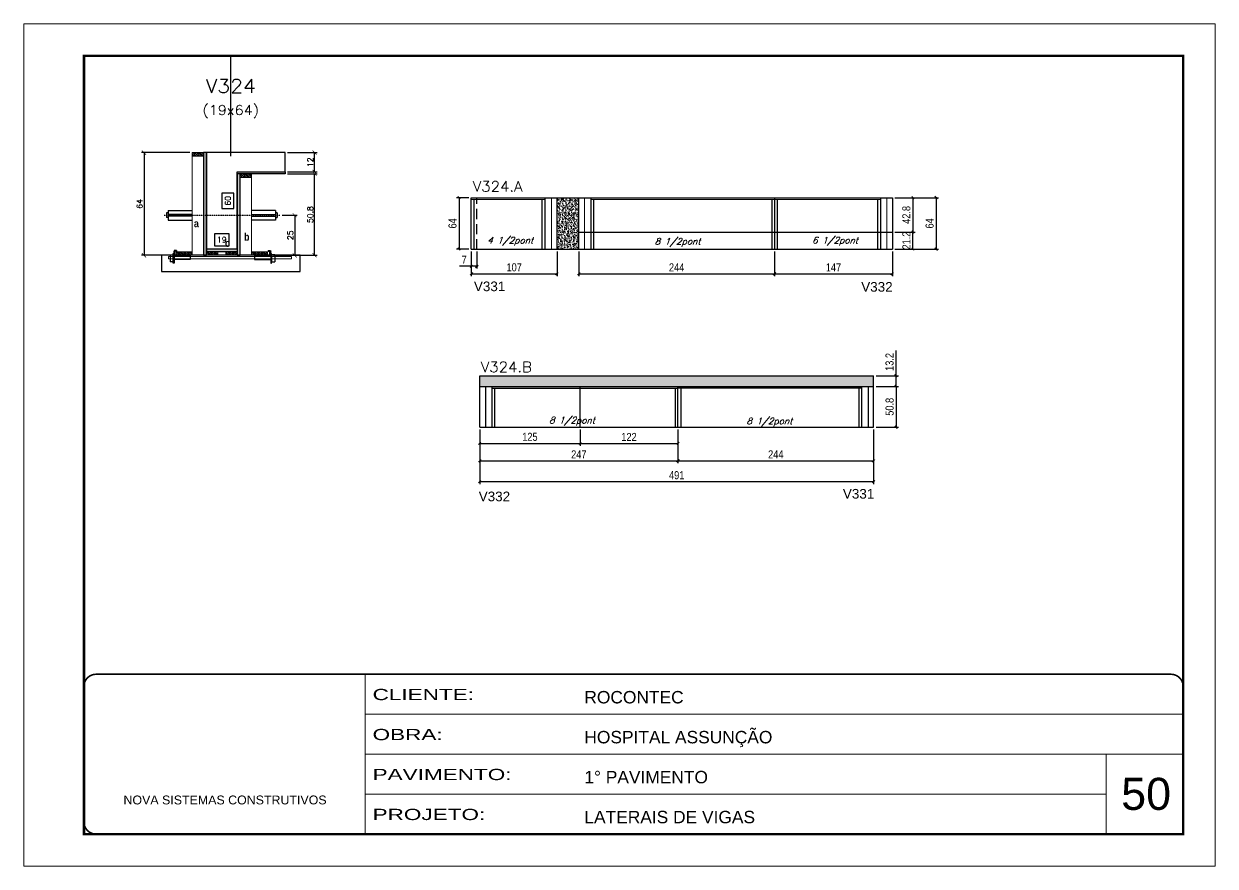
# Model space of a CAD drawing. Extents: x 137137 to 143418, y 10464 to 34486.
# Drawn here: x 138722 to 140207, y 19653 to 20703 of the extents above; entities that cross this region are included whole.
import ezdxf
from ezdxf.enums import TextEntityAlignment as Align

# ---------------------------------------------------------------- set-up
doc = ezdxf.new("R2010")
doc.units = 0
for name, pattern in [('CONTINUO', [0]), ('DASHED', [0.75, 0.5, -0.25]), ('HIDDEN', [0.375, 0.25, -0.125])]:
    doc.linetypes.add(name, pattern=pattern)
for name, color, linetype in [('5', 5, 'Continuous'), ('barrote', 251, 'Continuous'), ('COTA', 241, 'Continuous'), ('Cota Seção (2x)', 4, 'Continuous'), ('detalhes', 4, 'Continuous'), ('Painéis', 200, 'Continuous'), ('presilha', 1, 'Continuous'), ('SARR_2.2x7', 40, 'Continuous'), ('SARR_3.5x7', 81, 'Continuous'), ('TENSOR', 3, 'Continuous'), ('texto', 7, 'Continuous'), ('Texto de Titulo', 7, 'Continuous'), ('Texto Qtd Sarr', 242, 'Continuous')]:
    doc.layers.add(name, color=color, linetype=linetype)
for name, color, linetype, lineweight in [('CARIMBO', 255, 'Continuous', 9), ('CONCRETO', 251, 'Continuous', 25), ('Folhas', 255, 'Continuous', 9), ('Hachura', 251, 'Continuous', 9), ('Madeira', 126, 'Continuous', 18), ('Sarr 2.2x7', 40, 'Continuous', 9), ('SARRAFO DE PRESSAO', 251, 'DASHED', 9), ('SCO-___-LAJ', 2, 'Continuous', 0), ('Texto Seção', 7, 'Continuous', 15)]:
    doc.layers.add(name, color=color, linetype=linetype, lineweight=lineweight)
doc.styles.add('ARIAL', font='arial.ttf')
doc.styles.add('COTA TECNICA', font='techl___.ttf', dxfattribs={"height": 10})
doc.styles.add('REGUA-120', font='ROMANS.shx', dxfattribs={"height": 15})
doc.styles.add('Romans', font='romans.shx')
doc.styles.get("Standard").update_dxf_attribs({"font": 'arial.ttf'})
doc.styles.add('TECNICA', font='techb___.ttf', dxfattribs={"height": 10})
doc.styles.add('Tecnologia', font='')
doc.styles.get('Tecnologia').set_extended_font_data('Forgotten Futurist')
doc.dimstyles.new('Cota Seção (2x)', dxfattribs={"dimtxt": 7, "dimasz": 5, "dimexe": 3, "dimexo": 3, "dimgap": 2, "dimtad": 3, "dimdec": 1, "dimlfac": 0.5, "dimzin": 12, "dimdsep": 46, "dimtxsty": 'Romans', "dimblk": 'ARCHTICK', "dimcen": 0, "dimclrd": 4, "dimclre": 4, "dimclrt": 1, "dimadec": 1, "dimazin": 3, "dimtfac": 1, "dimtdec": 1, "dimtmove": 0, "dimatfit": 3, "dimldrblk": 'OBLIQUE', "dimfxl": 1, "dimtolj": 1, "dimtzin": 12, "dimarcsym": 0})
doc.dimstyles.new('Cota Seção interna', dxfattribs={"dimtxt": 7, "dimasz": 6, "dimexe": 0.18, "dimexo": 2, "dimgap": -4, "dimtad": 3, "dimdec": 1, "dimlfac": 0.5, "dimzin": 12, "dimdsep": 46, "dimtxsty": 'Romans', "dimblk": 'ARCHTICK', "dimcen": 0.09, "dimse1": 1, "dimse2": 1, "dimsd1": 1, "dimsd2": 1, "dimclrd": 180, "dimclre": 5, "dimclrt": 1, "dimadec": 0, "dimazin": 3, "dimtfac": 1, "dimtdec": 1, "dimtofl": 0, "dimtmove": 0, "dimatfit": 3, "dimldrblk": 'ARCHTICK', "dimfxl": 1, "dimtolj": 1, "dimtzin": 0, "dimarcsym": 0})
doc.dimstyles.new('PAINEL', dxfattribs={"dimtxt": 10, "dimasz": 3, "dimexe": 3, "dimexo": 3, "dimgap": 3, "dimtad": 1, "dimdec": 1, "dimzin": 12, "dimdsep": 46, "dimtxsty": 'COTA TECNICA', "dimblk1": 'OBLIQUE', "dimblk2": 'OBLIQUE', "dimsah": 1, "dimcen": 0.9, "dimclrd": 4, "dimclre": 4, "dimclrt": 240, "dimadec": 1, "dimazin": 3, "dimtfac": 1, "dimtdec": 1, "dimtmove": 0, "dimatfit": 3, "dimfxl": 1, "dimtolj": 1, "dimtzin": 12, "dimarcsym": 0})

# ---------------------------------------------------------------- blocks, each defined once
blk = doc.blocks.new('9999999999')
at = {"color": 30, "linetype": 'CONTINUO'}
for p, q in [((98564.6, 34230.2), (98564.6, 34429.4)), ((98564.6, 34379.6), (99584, 34379.6)), ((98564.6, 34329.8), (99488, 34329.8)), ((99584, 34329.8), (99488, 34329.8)), ((99488, 34329.8), (99488, 34230.2)), ((98564.6, 34280), (99488, 34280))]:
    blk.add_line(p, q, dxfattribs=at)
at = {"color": 30, "linetype": 'CONTINUO', "const_width": 2}
blk.add_lwpolyline([(99584, 34230.2), (99584, 34414.4, 0.414214), (99569, 34429.4), (98229, 34429.4, 0.414214), (98214, 34414.4), (98214, 34245.2, 0.414214), (98229, 34230.2), (99584, 34230.2)], format="xyb", dxfattribs=at)
at = {"layer": 'Folhas'}
blk.add_lwpolyline([(98139, 34190.2), (99624, 34190.2), (99624, 35240.2), (98139, 35240.2)], close=True, dxfattribs=at)
at = {"layer": 'Folhas', "color": 30, "const_width": 3}
blk.add_lwpolyline([(98214, 34230.2), (99584, 34230.2), (99584, 35200.2), (98214, 35200.2)], close=True, dxfattribs=at)
at = {"color": 7, "linetype": 'Continuous', "ltscale": 5, "style": 'ARIAL'}
for s, height, p in [('ROCONTEC', 15.48, (98837.7, 34393.1)), ('HOSPITAL ASSUNÇÃO', 15.483, (98837.7, 34343.3)), ('1° PAVIMENTO', 15.483, (98837.7, 34293.5)), ('NOVA SISTEMAS CONSTRUTIVOS', 11.059, (98263.2, 34267.2)), ('LATERAIS DE VIGAS', 15.483, (98837.7, 34243.7))]:
    blk.add_text(s, height=height, dxfattribs=at).set_placement(p)
at = {"layer": 'Folhas', "color": 7, "style": 'Tecnologia', "width": 1.5}
for s, p in [('CLIENTE:', (98573.7, 34397.2)), ('OBRA:', (98573.7, 34347.3)), ('PAVIMENTO:', (98573.7, 34297.5)), ('PROJETO:', (98573.7, 34247.7))]:
    blk.add_text(s, height=14, dxfattribs=at).set_placement(p)
blk = doc.blocks.new('_ArchTick')
at = {"color": 0, "linetype": 'ByBlock', "const_width": 0.15}
blk.add_lwpolyline([(-0.5, -0.5), (0.5, 0.5)], dxfattribs=at)
blk = doc.blocks.new('*D1412')
at = {"layer": 'COTA', "color": 4, "lineweight": -2, "transparency": 16777216}
for p, q in [((139051.1, 20515.9), (139087.8, 20515.9)), ((139084.8, 20414.3), (139084.8, 20515.9)), ((139033.5, 20414.3), (139087.8, 20414.3))]:
    blk.add_line(p, q, dxfattribs=at)
at = {"layer": 'Defpoints', "color": 0, "transparency": 16777216}
for p in [(139048.1, 20515.9), (139084.8, 20515.9), (139030.5, 20414.3)]:
    blk.add_point(p, dxfattribs=at)
at = {"layer": 'COTA', "color": 4, "lineweight": -2, "transparency": 16777216, "xscale": 5, "yscale": 5, "zscale": 5}
for p, rotation in [((139084.8, 20515.9), 90), ((139084.8, 20414.3), 270)]:
    blk.add_blockref('_ArchTick', p, dxfattribs=dict(at, rotation=rotation))
at = {"layer": 'COTA', "color": 1, "transparency": 16777216, "insert": (139079.3, 20465.1), "char_height": 7, "attachment_point": 5, "rotation": 90, "style": 'Romans'}
blk.add_mtext('\\A1;50.8', dxfattribs=at)
blk = doc.blocks.new('_Oblique')
at = {"color": 0, "linetype": 'ByBlock', "lineweight": -2}
blk.add_line((-0.5, -0.5), (0.5, 0.5), dxfattribs=at)
blk = doc.blocks.new('*D1413')
at = {"layer": 'COTA', "color": 4, "lineweight": -2, "transparency": 16777216}
for p, q in [((139051.1, 20542.3), (139087.8, 20542.3)), ((139084.8, 20518.3), (139084.8, 20542.3)), ((139051.1, 20518.3), (139087.8, 20518.3))]:
    blk.add_line(p, q, dxfattribs=at)
at = {"layer": 'Defpoints', "color": 0, "transparency": 16777216}
for p in [(139048.1, 20542.3), (139084.8, 20542.3), (139048.1, 20518.3)]:
    blk.add_point(p, dxfattribs=at)
at = {"layer": 'COTA', "color": 4, "lineweight": -2, "transparency": 16777216, "xscale": 5, "yscale": 5, "zscale": 5}
for p, rotation in [((139084.8, 20542.3), 90), ((139084.8, 20518.3), 270)]:
    blk.add_blockref('_ArchTick', p, dxfattribs=dict(at, rotation=rotation))
at = {"layer": 'COTA', "color": 1, "transparency": 16777216, "insert": (139079.3, 20530.3), "char_height": 7, "attachment_point": 5, "rotation": 90, "style": 'Romans'}
blk.add_mtext('\\A1;12', dxfattribs=at)
blk = doc.blocks.new('*D1414')
at = {"layer": 'Cota Seção (2x)', "color": 180, "lineweight": -2, "transparency": 16777216}
for p, q in [((138984.1, 20491.8), (138969.1, 20491.8)), ((138969.1, 20491.8), (138969.1, 20472.8)), ((138984.1, 20472.8), (138984.1, 20491.8)), ((138969.1, 20472.8), (138984.1, 20472.8))]:
    blk.add_line(p, q, dxfattribs=at)
at = {"layer": 'Defpoints', "color": 0, "transparency": 16777216}
for p in [(138988.1, 20542.3), (138988.1, 20542.3), (138988.1, 20422.3)]:
    blk.add_point(p, dxfattribs=at)
at = {"layer": 'Cota Seção (2x)', "color": 1, "transparency": 16777216, "insert": (138976.6, 20482.3), "char_height": 7, "attachment_point": 5, "rotation": 90, "style": 'Romans'}
blk.add_mtext('\\A1;60', dxfattribs=at)
blk = doc.blocks.new('PRESILHA METÁLICA 1')
at = {"layer": 'presilha'}
for p, q in [((0, 13), (6, 13)), ((0, 13), (0, 0)), ((6, 0), (0, 0)), ((6, 15.5), (7.5, 15.5)), ((6, -2.5), (6, 15.5)), ((6, 13), (6, 0)), ((7.5, 10.6), (7.5, 19.9)), ((7.5, 15.5), (7.5, -2.5)), ((37.5, 4.1), (7.5, 4.1)), ((12, 21), (8.6, 21)), ((9, 11.6), (9, 18.9)), ((12, 19.5), (9.6, 19.5)), ((37.5, 11), (9.6, 11)), ((12, 21), (12, 19.5)), ((37.5, 11), (37.5, 4.1)), ((7.5, -2.5), (6, -2.5))]:
    blk.add_line(p, q, dxfattribs=at)
for centre, radius, start, end in [((8.6, 19.9), 1.14, 90, 180), ((9.6, 18.9), 0.57, 90, 180), ((9.6, 11.6), 0.57, 180, 270)]:
    blk.add_arc(centre, radius, start, end, dxfattribs=at)
blk = doc.blocks.new('*D1415')
at = {"layer": 'Cota Seção (2x)', "color": 180, "lineweight": -2, "transparency": 16777216}
for p, q in [((138978.1, 20441.3), (138960.1, 20441.3)), ((138960.1, 20441.3), (138960.1, 20426.3)), ((138978.1, 20426.3), (138978.1, 20441.3)), ((138960.1, 20426.3), (138978.1, 20426.3))]:
    blk.add_line(p, q, dxfattribs=at)
at = {"layer": 'Defpoints', "color": 0, "transparency": 16777216}
for p in [(138988.1, 20422.3), (138950.1, 20414.3), (138988.1, 20414.3)]:
    blk.add_point(p, dxfattribs=at)
at = {"layer": 'Cota Seção (2x)', "color": 1, "transparency": 16777216, "insert": (138969.1, 20433.8), "char_height": 7, "attachment_point": 5, "style": 'Romans'}
blk.add_mtext('\\A1;19', dxfattribs=at)
blk = doc.blocks.new('*D1416')
at = {"layer": 'COTA', "color": 4, "lineweight": -2, "transparency": 16777216}
for p, q in [((138929.1, 20542.3), (138869.1, 20542.3)), ((138872.1, 20542.3), (138872.1, 20414.3)), ((138929.1, 20414.3), (138869.1, 20414.3))]:
    blk.add_line(p, q, dxfattribs=at)
at = {"layer": 'Defpoints', "color": 0, "transparency": 16777216}
for p in [(138932.1, 20542.3), (138872.1, 20414.3), (138932.1, 20414.3)]:
    blk.add_point(p, dxfattribs=at)
at = {"layer": 'COTA', "color": 4, "lineweight": -2, "transparency": 16777216, "xscale": 5, "yscale": 5, "zscale": 5}
for p, rotation in [((138872.1, 20542.3), 90), ((138872.1, 20414.3), 270)]:
    blk.add_blockref('_ArchTick', p, dxfattribs=dict(at, rotation=rotation))
at = {"layer": 'COTA', "color": 1, "transparency": 16777216, "insert": (138866.6, 20478.3), "char_height": 7, "attachment_point": 5, "rotation": 90, "style": 'Romans'}
blk.add_mtext('\\A1;64', dxfattribs=at)
blk = doc.blocks.new('*D1417')
at = {"layer": 'COTA', "color": 4, "lineweight": -2, "transparency": 16777216}
for p, q in [((139044.4, 20464.3), (139063, 20464.3)), ((139060, 20464.3), (139060, 20414.3)), ((139044.4, 20414.3), (139063, 20414.3))]:
    blk.add_line(p, q, dxfattribs=at)
at = {"layer": 'Defpoints', "color": 0, "transparency": 16777216}
for p in [(139041.4, 20464.3), (139041.4, 20414.3), (139060, 20414.3)]:
    blk.add_point(p, dxfattribs=at)
at = {"layer": 'COTA', "color": 4, "lineweight": -2, "transparency": 16777216, "xscale": 5, "yscale": 5, "zscale": 5}
for p, rotation in [((139060, 20464.3), 90), ((139060, 20414.3), 270)]:
    blk.add_blockref('_ArchTick', p, dxfattribs=dict(at, rotation=rotation))
at = {"layer": 'COTA', "color": 1, "transparency": 16777216, "insert": (139054.5, 20439.3), "char_height": 7, "attachment_point": 5, "rotation": 90, "style": 'Romans'}
blk.add_mtext('\\A1;25', dxfattribs=at)
blk = doc.blocks.new('titulo1')
at = {"layer": 'Defpoints', "color": 252, "linetype": 'HIDDEN', "ltscale": 2}
blk.add_line((0, 0), (0, 125), dxfattribs=at)
at = {"layer": 'Defpoints', "style": 'Romans', "oblique": 15}
blk.add_attdef('FOLHA', text='', height=10, dxfattribs=at).set_placement((0, 15.6), align=Align.MIDDLE_CENTER)
at = {"layer": 'Texto Qtd Sarr', "color": 3, "style": 'Romans', "oblique": 15}
for tag, height, p in [('TITULO', 17, (0, 71.4)), ('SEÇÃO', 12, (0, 41.5))]:
    blk.add_attdef(tag, text='', height=height, dxfattribs=at).set_placement(p, align=Align.MIDDLE_CENTER)
blk = doc.blocks.new('*D1420')
at = {"layer": 'COTA', "color": 4, "lineweight": -2, "ltscale": 25, "transparency": 16777216}
for p, q in [((139280, 20419.1), (139280, 20388.2)), ((139387, 20419.1), (139387, 20388.2)), ((139280, 20391.2), (139387, 20391.2))]:
    blk.add_line(p, q, dxfattribs=at)
at = {"layer": 'Defpoints', "color": 0, "ltscale": 25, "transparency": 16777216}
for p in [(139280, 20422.1), (139387, 20422.1), (139387, 20391.2)]:
    blk.add_point(p, dxfattribs=at)
at = {"layer": 'COTA', "color": 4, "lineweight": -2, "ltscale": 25, "transparency": 16777216, "xscale": 3, "yscale": 3, "zscale": 3, "rotation": 180}
blk.add_blockref('_Oblique', (139280, 20391.2), dxfattribs=at)
at = {"layer": 'COTA', "color": 4, "lineweight": -2, "ltscale": 25, "transparency": 16777216, "xscale": 3, "yscale": 3, "zscale": 3}
blk.add_blockref('_Oblique', (139387, 20391.2), dxfattribs=at)
at = {"layer": 'COTA', "color": 240, "ltscale": 25, "transparency": 16777216, "insert": (139333.5, 20399.3), "char_height": 10, "attachment_point": 5, "style": 'COTA TECNICA'}
blk.add_mtext('\\A1;107', dxfattribs=at)
blk = doc.blocks.new('*D1421')
at = {"layer": 'COTA', "color": 4, "lineweight": -2, "ltscale": 25, "transparency": 16777216}
for p, q in [((139414, 20419.1), (139414, 20388.2)), ((139658, 20419.1), (139658, 20388.2)), ((139414, 20391.2), (139658, 20391.2))]:
    blk.add_line(p, q, dxfattribs=at)
at = {"layer": 'Defpoints', "color": 0, "ltscale": 25, "transparency": 16777216}
for p in [(139414, 20422.1), (139658, 20422.1), (139658, 20391.2)]:
    blk.add_point(p, dxfattribs=at)
at = {"layer": 'COTA', "color": 4, "lineweight": -2, "ltscale": 25, "transparency": 16777216, "xscale": 3, "yscale": 3, "zscale": 3, "rotation": 180}
blk.add_blockref('_Oblique', (139414, 20391.2), dxfattribs=at)
at = {"layer": 'COTA', "color": 4, "lineweight": -2, "ltscale": 25, "transparency": 16777216, "xscale": 3, "yscale": 3, "zscale": 3}
blk.add_blockref('_Oblique', (139658, 20391.2), dxfattribs=at)
at = {"layer": 'COTA', "color": 240, "ltscale": 25, "transparency": 16777216, "insert": (139536, 20399.3), "char_height": 10, "attachment_point": 5, "style": 'COTA TECNICA'}
blk.add_mtext('\\A1;244', dxfattribs=at)
blk = doc.blocks.new('*D1422')
at = {"layer": 'COTA', "color": 4, "lineweight": -2, "ltscale": 25, "transparency": 16777216}
for p, q in [((139658, 20419.1), (139658, 20388.2)), ((139805, 20419.1), (139805, 20388.2)), ((139658, 20391.2), (139805, 20391.2))]:
    blk.add_line(p, q, dxfattribs=at)
at = {"layer": 'Defpoints', "color": 0, "ltscale": 25, "transparency": 16777216}
for p in [(139658, 20422.1), (139805, 20422.1), (139805, 20391.2)]:
    blk.add_point(p, dxfattribs=at)
at = {"layer": 'COTA', "color": 4, "lineweight": -2, "ltscale": 25, "transparency": 16777216, "xscale": 3, "yscale": 3, "zscale": 3, "rotation": 180}
blk.add_blockref('_Oblique', (139658, 20391.2), dxfattribs=at)
at = {"layer": 'COTA', "color": 4, "lineweight": -2, "ltscale": 25, "transparency": 16777216, "xscale": 3, "yscale": 3, "zscale": 3}
blk.add_blockref('_Oblique', (139805, 20391.2), dxfattribs=at)
at = {"layer": 'COTA', "color": 240, "ltscale": 25, "transparency": 16777216, "insert": (139731.5, 20399.3), "char_height": 10, "attachment_point": 5, "style": 'COTA TECNICA'}
blk.add_mtext('\\A1;147', dxfattribs=at)
blk = doc.blocks.new('*D1423')
at = {"layer": 'COTA', "color": 4, "lineweight": -2, "ltscale": 25, "transparency": 16777216}
for p, q in [((139808, 20486.1), (139862.5, 20486.1)), ((139859.5, 20486.1), (139859.5, 20422.1)), ((139808, 20422.1), (139862.5, 20422.1))]:
    blk.add_line(p, q, dxfattribs=at)
at = {"layer": 'Defpoints', "color": 0, "ltscale": 25, "transparency": 16777216}
for p in [(139805, 20486.1), (139805, 20422.1), (139859.5, 20422.1)]:
    blk.add_point(p, dxfattribs=at)
at = {"layer": 'COTA', "color": 4, "lineweight": -2, "ltscale": 25, "transparency": 16777216, "xscale": 3, "yscale": 3, "zscale": 3}
for p, rotation in [((139859.5, 20486.1), 90), ((139859.5, 20422.1), 270)]:
    blk.add_blockref('_Oblique', p, dxfattribs=dict(at, rotation=rotation))
at = {"layer": 'COTA', "color": 240, "ltscale": 25, "transparency": 16777216, "insert": (139851.4, 20454.1), "char_height": 10, "attachment_point": 5, "rotation": 90, "style": 'COTA TECNICA'}
blk.add_mtext('\\A1;64', dxfattribs=at)
blk = doc.blocks.new('*D1424')
at = {"layer": 'COTA', "color": 4, "lineweight": -2, "ltscale": 25, "transparency": 16777216}
for p, q in [((139290.6, 20197.1), (139290.6, 20129.1)), ((139781.6, 20197.1), (139781.6, 20129.1)), ((139781.6, 20132.1), (139290.6, 20132.1))]:
    blk.add_line(p, q, dxfattribs=at)
at = {"layer": 'Defpoints', "color": 0, "ltscale": 25, "transparency": 16777216}
for p in [(139290.6, 20200.1), (139781.6, 20200.1), (139290.6, 20132.1)]:
    blk.add_point(p, dxfattribs=at)
at = {"layer": 'COTA', "color": 4, "lineweight": -2, "ltscale": 25, "transparency": 16777216, "xscale": 3, "yscale": 3, "zscale": 3, "rotation": 180}
blk.add_blockref('_Oblique', (139290.6, 20132.1), dxfattribs=at)
at = {"layer": 'COTA', "color": 4, "lineweight": -2, "ltscale": 25, "transparency": 16777216, "xscale": 3, "yscale": 3, "zscale": 3}
blk.add_blockref('_Oblique', (139781.6, 20132.1), dxfattribs=at)
at = {"layer": 'COTA', "color": 240, "ltscale": 25, "transparency": 16777216, "insert": (139536.1, 20140.2), "char_height": 10, "attachment_point": 5, "style": 'COTA TECNICA'}
blk.add_mtext('\\A1;491', dxfattribs=at)
blk = doc.blocks.new('*D1425')
at = {"layer": 'COTA', "color": 4, "lineweight": -2, "ltscale": 25, "transparency": 16777216}
for p, q in [((139290.6, 20197.1), (139290.6, 20155.1)), ((139537.6, 20197.1), (139537.6, 20155.1)), ((139290.6, 20158.1), (139537.6, 20158.1))]:
    blk.add_line(p, q, dxfattribs=at)
at = {"layer": 'Defpoints', "color": 0, "ltscale": 25, "transparency": 16777216}
for p in [(139290.6, 20200.1), (139537.6, 20200.1), (139537.6, 20158.1)]:
    blk.add_point(p, dxfattribs=at)
at = {"layer": 'COTA', "color": 4, "lineweight": -2, "ltscale": 25, "transparency": 16777216, "xscale": 3, "yscale": 3, "zscale": 3, "rotation": 180}
blk.add_blockref('_Oblique', (139290.6, 20158.1), dxfattribs=at)
at = {"layer": 'COTA', "color": 4, "lineweight": -2, "ltscale": 25, "transparency": 16777216, "xscale": 3, "yscale": 3, "zscale": 3}
blk.add_blockref('_Oblique', (139537.6, 20158.1), dxfattribs=at)
at = {"layer": 'COTA', "color": 240, "ltscale": 25, "transparency": 16777216, "insert": (139414.1, 20166.2), "char_height": 10, "attachment_point": 5, "style": 'COTA TECNICA'}
blk.add_mtext('\\A1;247', dxfattribs=at)
blk = doc.blocks.new('*D1418')
at = {"layer": 'COTA', "color": 4, "lineweight": -2, "ltscale": 25, "transparency": 16777216}
for p, q in [((139537.6, 20197.1), (139537.6, 20155.1)), ((139781.6, 20197.1), (139781.6, 20155.1)), ((139537.6, 20158.1), (139781.6, 20158.1))]:
    blk.add_line(p, q, dxfattribs=at)
at = {"layer": 'Defpoints', "color": 0, "ltscale": 25, "transparency": 16777216}
for p in [(139537.6, 20200.1), (139781.6, 20200.1), (139781.6, 20158.1)]:
    blk.add_point(p, dxfattribs=at)
at = {"layer": 'COTA', "color": 4, "lineweight": -2, "ltscale": 25, "transparency": 16777216, "xscale": 3, "yscale": 3, "zscale": 3, "rotation": 180}
blk.add_blockref('_Oblique', (139537.6, 20158.1), dxfattribs=at)
at = {"layer": 'COTA', "color": 4, "lineweight": -2, "ltscale": 25, "transparency": 16777216, "xscale": 3, "yscale": 3, "zscale": 3}
blk.add_blockref('_Oblique', (139781.6, 20158.1), dxfattribs=at)
at = {"layer": 'COTA', "color": 240, "ltscale": 25, "transparency": 16777216, "insert": (139659.6, 20166.2), "char_height": 10, "attachment_point": 5, "style": 'COTA TECNICA'}
blk.add_mtext('\\A1;244', dxfattribs=at)
blk = doc.blocks.new('*D1426')
at = {"layer": 'COTA', "color": 4, "lineweight": -2, "ltscale": 25, "transparency": 16777216}
for p, q in [((139784.6, 20250.9), (139812.6, 20250.9)), ((139809.6, 20250.9), (139809.6, 20200.1)), ((139784.6, 20200.1), (139812.6, 20200.1))]:
    blk.add_line(p, q, dxfattribs=at)
at = {"layer": 'Defpoints', "color": 0, "ltscale": 25, "transparency": 16777216}
for p in [(139781.6, 20250.9), (139781.6, 20200.1), (139809.6, 20200.1)]:
    blk.add_point(p, dxfattribs=at)
at = {"layer": 'COTA', "color": 4, "lineweight": -2, "ltscale": 25, "transparency": 16777216, "xscale": 3, "yscale": 3, "zscale": 3}
for p, rotation in [((139809.6, 20250.9), 90), ((139809.6, 20200.1), 270)]:
    blk.add_blockref('_Oblique', p, dxfattribs=dict(at, rotation=rotation))
at = {"layer": 'COTA', "color": 240, "ltscale": 25, "transparency": 16777216, "insert": (139801.5, 20225.5), "char_height": 10, "attachment_point": 5, "rotation": 90, "style": 'COTA TECNICA'}
blk.add_mtext('\\A1;50.8', dxfattribs=at)
blk = doc.blocks.new('*D1427')
at = {"layer": 'COTA', "color": 4, "lineweight": -2, "ltscale": 25, "transparency": 16777216}
for p, q in [((139809.6, 20264.1), (139809.6, 20295.8)), ((139784.6, 20264.1), (139812.6, 20264.1)), ((139809.6, 20250.9), (139809.6, 20264.1)), ((139784.6, 20250.9), (139812.6, 20250.9))]:
    blk.add_line(p, q, dxfattribs=at)
at = {"layer": 'Defpoints', "color": 0, "ltscale": 25, "transparency": 16777216}
for p in [(139781.6, 20264.1), (139809.6, 20264.1), (139781.6, 20250.9)]:
    blk.add_point(p, dxfattribs=at)
at = {"layer": 'COTA', "color": 4, "lineweight": -2, "ltscale": 25, "transparency": 16777216, "xscale": 3, "yscale": 3, "zscale": 3}
for p, rotation in [((139809.6, 20264.1), 90), ((139809.6, 20250.9), 270)]:
    blk.add_blockref('_Oblique', p, dxfattribs=dict(at, rotation=rotation))
at = {"layer": 'COTA', "color": 240, "ltscale": 25, "transparency": 16777216, "insert": (139801.4, 20281.4), "char_height": 10, "attachment_point": 5, "rotation": 90, "style": 'COTA TECNICA'}
blk.add_mtext('\\A1;13.2', dxfattribs=at)
blk = doc.blocks.new('*D1428')
at = {"layer": 'COTA', "color": 4, "lineweight": -2, "ltscale": 25, "transparency": 16777216}
for p, q in [((139280, 20419.1), (139280, 20397.7)), ((139287, 20419.1), (139287, 20397.7)), ((139280, 20400.7), (139265.3, 20400.7)), ((139287, 20400.7), (139280, 20400.7))]:
    blk.add_line(p, q, dxfattribs=at)
at = {"layer": 'Defpoints', "color": 0, "ltscale": 25, "transparency": 16777216}
for p in [(139280, 20422.1), (139287, 20422.1), (139280, 20400.7)]:
    blk.add_point(p, dxfattribs=at)
at = {"layer": 'COTA', "color": 4, "lineweight": -2, "ltscale": 25, "transparency": 16777216, "xscale": 3, "yscale": 3, "zscale": 3, "rotation": 180}
blk.add_blockref('_Oblique', (139280, 20400.7), dxfattribs=at)
at = {"layer": 'COTA', "color": 4, "lineweight": -2, "ltscale": 25, "transparency": 16777216, "xscale": 3, "yscale": 3, "zscale": 3}
blk.add_blockref('_Oblique', (139287, 20400.7), dxfattribs=at)
at = {"layer": 'COTA', "color": 240, "ltscale": 25, "transparency": 16777216, "insert": (139271.2, 20408.8), "char_height": 10, "attachment_point": 5, "style": 'COTA TECNICA'}
blk.add_mtext('\\A1;7', dxfattribs=at)
blk = doc.blocks.new('*D1429')
at = {"layer": 'COTA', "color": 4, "lineweight": -2, "ltscale": 25, "transparency": 16777216}
for p, q in [((139290.6, 20197.1), (139290.6, 20176.9)), ((139415.6, 20197.1), (139415.6, 20176.9)), ((139290.6, 20179.9), (139415.6, 20179.9))]:
    blk.add_line(p, q, dxfattribs=at)
at = {"layer": 'Defpoints', "color": 0, "ltscale": 25, "transparency": 16777216}
for p in [(139290.6, 20200.1), (139415.6, 20200.1), (139415.6, 20179.9)]:
    blk.add_point(p, dxfattribs=at)
at = {"layer": 'COTA', "color": 4, "lineweight": -2, "ltscale": 25, "transparency": 16777216, "xscale": 3, "yscale": 3, "zscale": 3, "rotation": 180}
blk.add_blockref('_Oblique', (139290.6, 20179.9), dxfattribs=at)
at = {"layer": 'COTA', "color": 4, "lineweight": -2, "ltscale": 25, "transparency": 16777216, "xscale": 3, "yscale": 3, "zscale": 3}
blk.add_blockref('_Oblique', (139415.6, 20179.9), dxfattribs=at)
at = {"layer": 'COTA', "color": 240, "ltscale": 25, "transparency": 16777216, "insert": (139353.1, 20188), "char_height": 10, "attachment_point": 5, "style": 'COTA TECNICA'}
blk.add_mtext('\\A1;125', dxfattribs=at)
blk = doc.blocks.new('*D1419')
at = {"layer": 'COTA', "color": 4, "lineweight": -2, "ltscale": 25, "transparency": 16777216}
for p, q in [((139415.6, 20197.1), (139415.6, 20176.9)), ((139537.6, 20197.1), (139537.6, 20176.9)), ((139415.6, 20179.9), (139537.6, 20179.9))]:
    blk.add_line(p, q, dxfattribs=at)
at = {"layer": 'Defpoints', "color": 0, "ltscale": 25, "transparency": 16777216}
for p in [(139415.6, 20200.1), (139537.6, 20200.1), (139537.6, 20179.9)]:
    blk.add_point(p, dxfattribs=at)
at = {"layer": 'COTA', "color": 4, "lineweight": -2, "ltscale": 25, "transparency": 16777216, "xscale": 3, "yscale": 3, "zscale": 3, "rotation": 180}
blk.add_blockref('_Oblique', (139415.6, 20179.9), dxfattribs=at)
at = {"layer": 'COTA', "color": 4, "lineweight": -2, "ltscale": 25, "transparency": 16777216, "xscale": 3, "yscale": 3, "zscale": 3}
blk.add_blockref('_Oblique', (139537.6, 20179.9), dxfattribs=at)
at = {"layer": 'COTA', "color": 240, "ltscale": 25, "transparency": 16777216, "insert": (139476.6, 20187.9), "char_height": 10, "attachment_point": 5, "style": 'COTA TECNICA'}
blk.add_mtext('\\A1;122', dxfattribs=at)
blk = doc.blocks.new('*D2042')
at = {"layer": 'COTA', "color": 4, "lineweight": -2, "ltscale": 25, "transparency": 16777216}
for p, q in [((139277, 20486.1), (139261.8, 20486.1)), ((139264.8, 20486.1), (139264.8, 20422.1)), ((139277, 20422.1), (139261.8, 20422.1))]:
    blk.add_line(p, q, dxfattribs=at)
at = {"layer": 'Defpoints', "color": 0, "ltscale": 25, "transparency": 16777216}
for p in [(139280, 20486.1), (139264.8, 20422.1), (139280, 20422.1)]:
    blk.add_point(p, dxfattribs=at)
at = {"layer": 'COTA', "color": 4, "lineweight": -2, "ltscale": 25, "transparency": 16777216, "xscale": 3, "yscale": 3, "zscale": 3}
for p, rotation in [((139264.8, 20486.1), 90), ((139264.8, 20422.1), 270)]:
    blk.add_blockref('_Oblique', p, dxfattribs=dict(at, rotation=rotation))
at = {"layer": 'COTA', "color": 240, "ltscale": 25, "transparency": 16777216, "insert": (139256.7, 20454.1), "char_height": 10, "attachment_point": 5, "rotation": 90, "style": 'COTA TECNICA'}
blk.add_mtext('\\A1;64', dxfattribs=at)
blk = doc.blocks.new('*D2135')
at = {"layer": 'COTA', "color": 4, "lineweight": -2, "ltscale": 25, "transparency": 16777216}
for p, q in [((139808, 20486.1), (139833.5, 20486.1)), ((139830.5, 20486.1), (139830.5, 20443.3)), ((139808, 20443.3), (139833.5, 20443.3))]:
    blk.add_line(p, q, dxfattribs=at)
at = {"layer": 'Defpoints', "color": 0, "ltscale": 25, "transparency": 16777216}
for p in [(139805, 20486.1), (139805, 20443.3), (139830.5, 20443.3)]:
    blk.add_point(p, dxfattribs=at)
at = {"layer": 'COTA', "color": 4, "lineweight": -2, "ltscale": 25, "transparency": 16777216, "xscale": 3, "yscale": 3, "zscale": 3}
for p, rotation in [((139830.5, 20486.1), 90), ((139830.5, 20443.3), 270)]:
    blk.add_blockref('_Oblique', p, dxfattribs=dict(at, rotation=rotation))
at = {"layer": 'COTA', "color": 240, "ltscale": 25, "transparency": 16777216, "insert": (139822.4, 20464.7), "char_height": 10, "attachment_point": 5, "rotation": 90, "style": 'COTA TECNICA'}
blk.add_mtext('\\A1;42.8', dxfattribs=at)
blk = doc.blocks.new('*D2136')
at = {"layer": 'COTA', "color": 4, "lineweight": -2, "ltscale": 25, "transparency": 16777216}
for p, q in [((139808, 20443.3), (139833.5, 20443.3)), ((139830.5, 20422.1), (139830.5, 20443.3)), ((139808, 20422.1), (139833.5, 20422.1))]:
    blk.add_line(p, q, dxfattribs=at)
at = {"layer": 'Defpoints', "color": 0, "ltscale": 25, "transparency": 16777216}
for p in [(139805, 20443.3), (139830.5, 20443.3), (139805, 20422.1)]:
    blk.add_point(p, dxfattribs=at)
at = {"layer": 'COTA', "color": 4, "lineweight": -2, "ltscale": 25, "transparency": 16777216, "xscale": 3, "yscale": 3, "zscale": 3}
for p, rotation in [((139830.5, 20443.3), 90), ((139830.5, 20422.1), 270)]:
    blk.add_blockref('_Oblique', p, dxfattribs=dict(at, rotation=rotation))
at = {"layer": 'COTA', "color": 240, "ltscale": 25, "transparency": 16777216, "insert": (139822.4, 20432.7), "char_height": 10, "attachment_point": 5, "rotation": 90, "style": 'COTA TECNICA'}
blk.add_mtext('\\A1;21.2', dxfattribs=at)

msp = doc.modelspace()

# ---------------------------------------------------------------- hatches: boundary and pattern name
at = {"layer": 'COTA', "ltscale": 25}
h = msp.add_hatch(dxfattribs=at)
h.set_pattern_fill('AR-CONC', color=256, scale=0.03)
h.paths.add_polyline_path([(139414.02, 20486.08), (139387.02, 20486.08), (139387.02, 20422.08), (139414.02, 20422.08)])
h = msp.add_hatch(dxfattribs=at)
h.set_pattern_fill('AR-CONC', color=256, scale=0.03)
h.set_pattern_definition([(50, (-34.4388, 0), (5.46554007, -0.47817257), [0.5715, -6.2865]), (355, (-34.439, 0), (-1.05730264, 5.73170536), [0.4572, -5.02921753]), (100.4514447, (-33.9833, -0.04), (4.40823741, 5.25353256), [0.48570026, -5.34270734]), (46.1842, (-34.439, 1.524), (8.13237123, -1.26126984), [0.85725, -9.42975]), (96.6355576, (-33.761, 1.419), (7.122124, 7.42278374), [0.7285507, -8.01406824]), (351.184151, (-34.439, 1.524), (7.122124, 7.42278374), [0.685799, -7.54379196]), (21, (-33.6768, 1.143), (4.54843174, -3.06795595), [0.5715, -6.2865]), (326, (-33.677, 1.143), (1.85406085, 5.52563898), [0.4572, -5.0292]), (71.451445, (-33.2977, 0.8873), (6.40249258, 2.45768307), [0.48570026, -5.34269813]), (37.5, (-34.4388, 0), (0.092658098, 2.536651166), [0, -4.96824, 0, -5.1054, 0, -5.04825]), (7.5, (-34.4388, 0), (2.004589875, 3.005417245), [0, -2.91084, 0, -4.85394, 0, -1.92405]), (327.5, (-36.138, 0), (4.067717855, -0.17186232), [0, -1.905, 0, -5.9436, 0, -7.8867]), (317.5, (-36.9, 0), (4.44387544, 0.76279473), [0, -2.4765, 0, -3.94716, 0, -5.6007])])
h.paths.add_polyline_path([(139290.58, 20264.07), (139290.58, 20250.87), (139781.6, 20250.87), (139781.6, 20264.07)])
at = {"layer": 'Hachura'}
h = msp.add_hatch(dxfattribs=at)
h.set_pattern_fill('ANSI31', color=256, scale=0.5, angle=270, style=0)
h.set_pattern_definition([(315, (161837.9402, 12234.6678), (1.12253202, 1.12253202), [])])
h.paths.add_polyline_path([(138932.12, 20537.91), (138932.12, 20542.31), (138946.12, 20542.31), (138946.12, 20537.91)])
h = msp.add_hatch(color=256, dxfattribs=at)
h.dxf.hatch_style = 1
h.paths.add_polyline_path([(138950.12, 20542.31), (138946.12, 20542.31), (138946.12, 20414.31), (138950.12, 20414.31)])
h = msp.add_hatch(color=256, dxfattribs=at)
h.dxf.hatch_style = 1
h.paths.add_polyline_path([(138988.12, 20515.91), (138988.12, 20518.31), (139048.12, 20518.31), (139048.12, 20515.91)])
h = msp.add_hatch(color=256, dxfattribs=at)
h.dxf.hatch_style = 1
h.paths.add_polyline_path([(138992.12, 20515.91), (138988.12, 20515.91), (138988.12, 20414.31), (138992.12, 20414.31)])
h = msp.add_hatch(dxfattribs=at)
h.set_pattern_fill('ANSI31', color=256, scale=0.5, angle=270, style=0)
h.set_pattern_definition([(315, (161897.9402, 12208.2678), (1.12253202, 1.12253202), [])])
h.paths.add_polyline_path([(138992.12, 20511.51), (138992.12, 20515.91), (139006.12, 20515.91), (139006.12, 20511.51)])
h = msp.add_hatch(color=256, dxfattribs=at)
h.dxf.hatch_style = 1
h.paths.add_polyline_path([(138950.12, 20418.71), (138950.12, 20422.31), (138988.12, 20422.31), (138988.12, 20418.71)])
h = msp.add_hatch(dxfattribs=at)
h.set_pattern_fill('ANSI31', color=256, scale=0.5, angle=270, style=0)
h.set_pattern_definition([(315, (161803.9402, 12184.6678), (1.12253202, 1.12253202), [])])
h.paths.add_polyline_path([(138932.12, 20414.31), (138932.12, 20418.71), (138912.12, 20418.71), (138912.12, 20414.31)])
h = msp.add_hatch(dxfattribs=at)
h.set_pattern_fill('ANSI31', color=256, scale=0.5, angle=270, style=0)
h.set_pattern_definition([(315, (161906.7423, 12184.6678), (1.12253202, 1.12253202), [])])
h.paths.add_polyline_path([(138950.12, 20414.31), (138950.12, 20418.71), (138964.12, 20418.71), (138964.12, 20414.31)])
h = msp.add_hatch(dxfattribs=at)
h.set_pattern_fill('ANSI31', color=256, scale=0.5, angle=270, style=0)
h.set_pattern_definition([(315, (161906.7402, 12184.6678), (1.12253202, 1.12253202), [])])
h.paths.add_polyline_path([(138988.12, 20414.31), (138988.12, 20418.71), (138974.12, 20418.71), (138974.12, 20414.31)])
h = msp.add_hatch(dxfattribs=at)
h.set_pattern_fill('ANSI31', color=256, scale=0.5, angle=270, style=0)
h.set_pattern_definition([(315, (161897.9402, 12184.6678), (1.12253202, 1.12253202), [])])
h.paths.add_polyline_path([(139026.12, 20414.31), (139026.12, 20418.71), (139006.12, 20418.71), (139006.12, 20414.31)])

# ---------------------------------------------------------------- linework, layer by layer
at = {"ltscale": 3}
for p, q in [((138900.12, 20467.28), (138900.12, 20461.28)), ((138902.12, 20467.28), (138900.12, 20467.28)), ((138902.12, 20470.28), (138902.12, 20458.28)), ((138902.12, 20470.28), (138932.12, 20470.28)), ((138932.12, 20465.28), (138902.12, 20465.28)), ((139036.12, 20470.28), (139006.12, 20470.28)), ((139006.12, 20465.28), (139036.12, 20465.28)), ((139036.12, 20470.28), (139036.12, 20458.28)), ((139038.12, 20467.28), (139036.12, 20467.28)), ((139038.12, 20467.28), (139038.12, 20461.28)), ((138902.12, 20461.28), (138900.12, 20461.28)), ((138932.12, 20463.28), (138902.12, 20463.28)), ((138902.12, 20458.28), (138932.12, 20458.28)), ((139006.12, 20463.28), (139036.12, 20463.28)), ((139036.12, 20458.28), (139006.12, 20458.28)), ((139036.12, 20461.28), (139038.12, 20461.28))]:
    msp.add_line(p, q, dxfattribs=at)
at = {"layer": 'barrote'}
msp.add_lwpolyline([(138893.76, 20394.31), (139066.72, 20394.31), (139066.72, 20414.31), (138893.76, 20414.31)], close=True, dxfattribs=at)
at = {"layer": 'CONCRETO'}
msp.add_lwpolyline([(138988.12, 20518.31), (139048.12, 20518.31), (139048.12, 20542.31), (138988.12, 20542.31), (138988.12, 20542.31), (138950.12, 20542.31), (138950.12, 20418.71), (138950.12, 20418.71), (138950.12, 20422.31), (138988.12, 20422.31)], close=True, dxfattribs=at)
at = {"layer": 'COTA', "ltscale": 25}
for p, q in [((139387.02, 20486.08), (139414.02, 20486.08)), ((139387.02, 20422.08), (139414.02, 20422.08))]:
    msp.add_line(p, q, dxfattribs=at)
at = {"layer": 'COTA', "linetype": 'ByBlock'}
for p, q in [((139290.58, 20264.07), (139781.6, 20264.07)), ((139290.58, 20250.87), (139290.58, 20264.07)), ((139781.6, 20250.87), (139781.6, 20264.07))]:
    msp.add_line(p, q, dxfattribs=at)
at = {"layer": 'Madeira'}
for points in [[(138932.12, 20537.91), (138932.12, 20542.31), (138946.12, 20542.31), (138946.12, 20537.91)], [(138932.12, 20542.31), (138946.12, 20542.31), (138946.12, 20414.31), (138932.12, 20414.31)], [(138992.12, 20511.51), (138992.12, 20515.91), (139006.12, 20515.91), (139006.12, 20511.51)], [(138992.12, 20515.91), (139006.12, 20515.91), (139006.12, 20414.31), (138992.12, 20414.31)], [(138932.12, 20414.31), (138932.12, 20418.71), (138912.12, 20418.71), (138912.12, 20414.31)], [(138950.12, 20414.31), (138950.12, 20418.71), (138964.12, 20418.71), (138964.12, 20414.31)], [(138988.12, 20414.31), (138988.12, 20418.71), (138974.12, 20418.71), (138974.12, 20414.31)], [(139026.12, 20414.31), (139026.12, 20418.71), (139006.12, 20418.71), (139006.12, 20414.31)]]:
    msp.add_lwpolyline(points, close=True, dxfattribs=at)
at = {"layer": 'Painéis'}
for p, q in [((139280.02, 20486.08), (139387.02, 20486.08)), ((139280.02, 20422.08), (139280.02, 20486.08)), ((139387.02, 20422.08), (139387.02, 20486.08)), ((139414.02, 20486.08), (139805.02, 20486.08)), ((139414.02, 20422.08), (139414.02, 20486.08)), ((139805.02, 20486.08), (139805.02, 20422.08)), ((139414.02, 20443.28), (139805.02, 20443.28)), ((139280.02, 20422.08), (139387.02, 20422.08)), ((139414.02, 20422.08), (139805.02, 20422.08)), ((139290.58, 20250.87), (139781.6, 20250.87)), ((139290.58, 20200.07), (139781.6, 20200.07))]:
    msp.add_line(p, q, dxfattribs=at)
at = {"layer": 'Painéis', "ltscale": 25}
for p, q in [((139658.02, 20486.08), (139658.02, 20422.08)), ((139414.02, 20422.08), (139414.02, 20422.08)), ((139290.58, 20200.07), (139290.58, 20250.87)), ((139415.58, 20200.07), (139415.58, 20250.87)), ((139537.58, 20200.07), (139537.58, 20250.87)), ((139781.6, 20200.07), (139781.6, 20250.87)), ((139290.58, 20200.07), (139290.58, 20200.07))]:
    msp.add_line(p, q, dxfattribs=at)
at = {"layer": 'Painéis'}
for points in [[(138950.12, 20542.31), (138946.12, 20542.31), (138946.12, 20414.31), (138950.12, 20414.31)], [(138988.12, 20515.91), (138988.12, 20518.31), (139048.12, 20518.31), (139048.12, 20515.91)], [(138992.12, 20515.91), (138988.12, 20515.91), (138988.12, 20414.31), (138992.12, 20414.31)], [(138950.12, 20418.71), (138950.12, 20422.31), (138988.12, 20422.31), (138988.12, 20418.71)]]:
    msp.add_lwpolyline(points, close=True, dxfattribs=at)
at = {"layer": 'Sarr 2.2x7'}
for p, q in [((139280.02, 20483.88), (139372.02, 20483.88)), ((139380.02, 20422.08), (139380.02, 20486.08)), ((139421.02, 20486.08), (139421.02, 20422.08)), ((139429.02, 20483.88), (139658.02, 20483.88)), ((139658.02, 20483.88), (139790.02, 20483.88)), ((139798.02, 20486.08), (139798.02, 20422.08))]:
    msp.add_line(p, q, dxfattribs=at)
at = {"layer": 'SARR_2.2x7', "linetype": 'HIDDEN', "ltscale": 50}
msp.add_line((139287.02, 20422.08), (139287.02, 20486.08), dxfattribs=at)
at = {"layer": 'SARR_2.2x7', "linetype": 'Continuous'}
for p, q in [((139297.58, 20250.87), (139297.58, 20200.07)), ((139305.58, 20248.67), (139537.58, 20248.67)), ((139766.6, 20248.67), (139537.58, 20248.67)), ((139774.6, 20250.87), (139774.6, 20200.07))]:
    msp.add_line(p, q, dxfattribs=at)
at = {"layer": 'SARR_3.5x7'}
for p, q in [((139283.52, 20422.08), (139283.52, 20483.88)), ((139368.52, 20422.08), (139368.52, 20483.88)), ((139372.02, 20422.08), (139372.02, 20486.08)), ((139429.02, 20486.08), (139429.02, 20422.08)), ((139432.52, 20483.88), (139432.52, 20422.08)), ((139654.52, 20483.88), (139654.52, 20422.08)), ((139661.52, 20483.88), (139661.52, 20422.08)), ((139786.52, 20483.88), (139786.52, 20422.08)), ((139790.02, 20486.08), (139790.02, 20422.08)), ((139305.58, 20250.87), (139305.58, 20200.07)), ((139309.08, 20248.67), (139309.08, 20200.07)), ((139534.08, 20248.67), (139534.08, 20200.07)), ((139541.08, 20248.67), (139541.08, 20200.07)), ((139763.1, 20248.67), (139763.1, 20200.07)), ((139766.6, 20250.87), (139766.6, 20200.07))]:
    msp.add_line(p, q, dxfattribs=at)
at = {"layer": 'SCO-___-LAJ', "color": 1}
msp.add_lwpolyline([(138902.76, 20412.98), (139056.06, 20412.98), (139056.06, 20409.78), (138902.76, 20409.78)], close=True, dxfattribs=at)
at = {"layer": 'TENSOR', "linetype": 'HIDDEN', "ltscale": 0.5}
msp.add_line((138897.12, 20464.28), (139041.42, 20464.28), dxfattribs=at)

# ---------------------------------------------------------------- block references
at = {"layer": 'presilha', "yscale": 0.6666666666666666, "zscale": 0.6666666666666666}
for p, xscale in [((138904.54, 20406.34), 0.6666666666666666), ((139034.99, 20406.34), -0.6666666666666666)]:
    msp.add_blockref('PRESILHA METÁLICA 1', p, dxfattribs=dict(at, xscale=xscale))
at = {"layer": 'SARRAFO DE PRESSAO', "color": 6, "linetype": 'ByBlock'}
msp.add_blockref('9999999999', (40583.31, -14537.33), dxfattribs=at)
at = {"layer": 'Texto Seção'}
ref = msp.add_blockref('titulo1', (138980.24, 20537.87), dxfattribs=at)
ref.add_attrib('TITULO', 'V324', dxfattribs={"layer": 'Texto de Titulo', "color": 7, "height": 17, "style": 'Romans', "width": 1.1}).set_placement((138980.24, 20625.37), align=Align.MIDDLE_CENTER)
ref.add_attrib('SEÇÃO', '(19x64)', dxfattribs={"layer": 'Texto de Titulo', "color": 7, "height": 12, "style": 'Romans', "width": 1.1}).set_placement((138980.24, 20595.37), align=Align.MIDDLE_CENTER)

# ---------------------------------------------------------------- texts
at = {"layer": '5', "linetype": 'Continuous'}
for s, p in [('V331', (139283.31, 20369.64)), ('V332', (139766.11, 20369)), ('V331', (139743.24, 20111.07)), ('V332', (139289.32, 20107.78))]:
    msp.add_text(s, height=12, rotation=359.99996, dxfattribs=at).set_placement(p)
at = {"layer": 'CARIMBO', "style": 'ARIAL'}
msp.add_text('50', height=40, dxfattribs=at).set_placement((140090.15, 19723.02))
at = {"layer": 'detalhes', "style": 'TECNICA'}
for s, p in [('a', (138934.29, 20449.34)), ('b', (138996.83, 20432.5)), ('c', (138973.1, 20424.81))]:
    msp.add_text(s, height=9.6, dxfattribs=at).set_placement(p)
at = {"layer": 'texto', "color": 2, "char_height": 8, "attachment_point": 5, "style": 'Romans'}
for s, insert in [('{\\Q19;\\C256;4 1/2pont}', (139328.58, 20431.81)), ('{\\Q19;\\C256;8 1/2pont}', (139537.24, 20430.41)), ('{\\Q19;\\C256;6 1/2pont}', (139733.51, 20431.81)), ('{\\Q19;\\C256;8 1/2pont}', (139405.62, 20207.49)), ('{\\Q19;\\C256;8 1/2pont}', (139651.62, 20206.38))]:
    msp.add_mtext(s, dxfattribs=dict(at, insert=insert))
at = {"layer": 'Texto Seção', "style": 'REGUA-120', "width": 1.05}
for s, p in [('V324.A', (139281.93, 20493.7)), ('V324.B', (139291.9, 20268.68))]:
    msp.add_text(s, height=13, dxfattribs=at).set_placement(p)

# ---------------------------------------------------------------- dimensions: what is measured, and where the dimension line sits
at = {"layer": 'COTA'}
for base, p1, p2, picture, middle in [((138872.15, 20414.31), (138932.12, 20542.31), (138932.12, 20414.31), '*D1416', (138866.65, 20478.31)), ((139084.84, 20542.31), (139048.12, 20518.31), (139048.12, 20542.31), '*D1413', (139079.34, 20530.31)), ((139084.84, 20515.91), (139030.52, 20414.31), (139048.12, 20515.91), '*D1412', (139079.34, 20465.11)), ((139059.98, 20414.31), (139041.42, 20464.28), (139041.42, 20414.31), '*D1417', (139054.48, 20439.3))]:
    dim = msp.add_linear_dim(base=base, p1=p1, p2=p2, angle=90, dimstyle='Cota Seção (2x)', dxfattribs=at)
    dim.commit()
    dim.dimension.update_dxf_attribs({"geometry": picture, "text_midpoint": middle})
at = {"layer": 'COTA', "ltscale": 25}
for base, p1, p2, picture, middle in [((139264.76, 20422.08), (139280.02, 20486.08), (139280.02, 20422.08), '*D2042', (139256.66, 20454.08)), ((139859.49, 20422.08), (139805.02, 20486.08), (139805.02, 20422.08), '*D1423', (139851.39, 20454.08)), ((139830.46, 20443.28), (139805.02, 20486.08), (139805.02, 20443.28), '*D2135', (139822.36, 20464.68)), ((139809.59, 20264.07), (139781.6, 20250.87), (139781.6, 20264.07), '*D1427', (139801.37, 20281.44)), ((139809.59, 20200.07), (139781.6, 20250.87), (139781.6, 20200.07), '*D1426', (139801.46, 20225.47))]:
    dim = msp.add_linear_dim(base=base, p1=p1, p2=p2, angle=90, dimstyle='PAINEL', dxfattribs=at)
    dim.commit()
    dim.dimension.update_dxf_attribs({"geometry": picture, "text_midpoint": middle})
dim = msp.add_linear_dim(base=(139830.46, 20443.28), p1=(139805.02, 20422.08), p2=(139805.02, 20443.28), angle=90, dimstyle='PAINEL', dxfattribs=at)
dim.commit()
dim.dimension.update_dxf_attribs({"geometry": '*D2136', "text_midpoint": (139830.46, 20432.68), "dimtype": 160})
for base, p1, p2, picture, middle in [((139280.02, 20400.7), (139287.02, 20422.08), (139280.02, 20422.08), '*D1428', (139271.15, 20408.77)), ((139387.02, 20391.2), (139280.02, 20422.08), (139387.02, 20422.08), '*D1420', (139333.52, 20399.3)), ((139290.58, 20132.11), (139781.6, 20200.07), (139290.58, 20200.07), '*D1424', (139536.09, 20140.21)), ((139537.58, 20158.09), (139290.58, 20200.07), (139537.58, 20200.07), '*D1425', (139414.08, 20166.17)), ((139415.58, 20179.88), (139290.58, 20200.07), (139415.58, 20200.07), '*D1429', (139353.08, 20187.99)), ((139537.58, 20179.88), (139415.58, 20200.07), (139537.58, 20200.07), '*D1419', (139476.58, 20187.94))]:
    dim = msp.add_linear_dim(base=base, p1=p1, p2=p2, dimstyle='PAINEL', dxfattribs=at)
    dim.commit()
    dim.dimension.update_dxf_attribs({"geometry": picture, "text_midpoint": middle})
for base, p1, p2, picture, middle in [((139658.02, 20391.2), (139414.02, 20422.08), (139658.02, 20422.08), '*D1421', (139536.02, 20399.27)), ((139805.02, 20391.2), (139658.02, 20422.08), (139805.02, 20422.08), '*D1422', (139731.52, 20399.27)), ((139781.6, 20158.09), (139537.58, 20200.07), (139781.6, 20200.07), '*D1418', (139659.59, 20166.17))]:
    dim = msp.add_linear_dim(base=base, p1=p1, p2=p2, dimstyle='PAINEL', override={"dimtmove": 1}, dxfattribs=at)
    dim.commit()
    dim.dimension.update_dxf_attribs({"geometry": picture, "text_midpoint": middle})
at = {"layer": 'Cota Seção (2x)'}
dim = msp.add_linear_dim(base=(138988.12, 20542.31), p1=(138988.12, 20422.31), p2=(138988.12, 20542.31), angle=90, dimstyle='Cota Seção interna', dxfattribs=at)
dim.commit()
dim.dimension.update_dxf_attribs({"geometry": '*D1414', "text_midpoint": (138976.62, 20482.31)})
dim = msp.add_linear_dim(base=(138988.12, 20422.31), p1=(138950.12, 20414.31), p2=(138988.12, 20414.31), dimstyle='Cota Seção interna', dxfattribs=at)
dim.commit()
dim.dimension.update_dxf_attribs({"geometry": '*D1415', "text_midpoint": (138969.12, 20433.81)})

doc.saveas('drawing.dxf')
